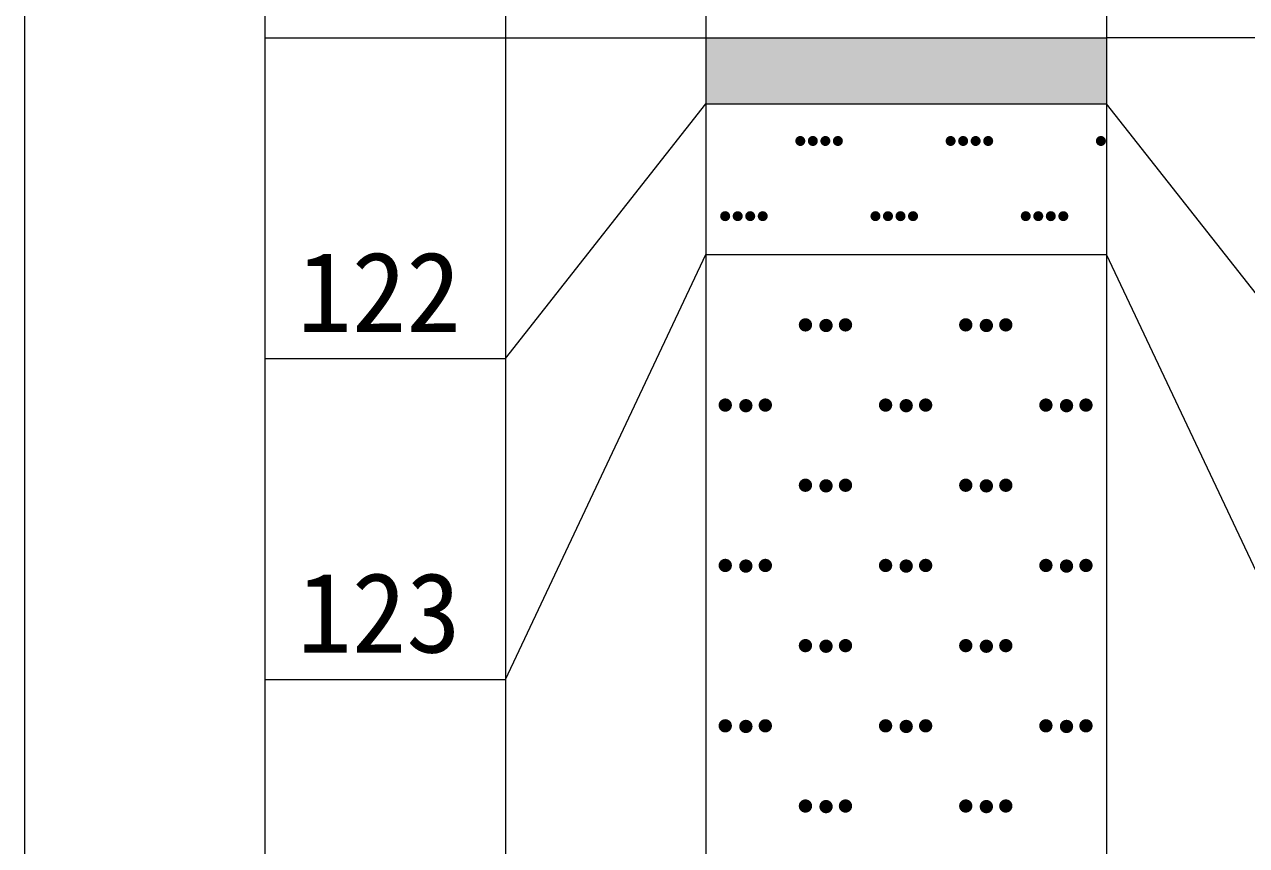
# Model space of a CAD drawing. Header units: inches. Extents: x -27 to 109, y -598 to 26.
# Drawn here: x 14.68 to 20.78, y -455.54 to -451.45 of the extents above; entities that cross this region are included whole.
import ezdxf

# ---------------------------------------------------------------- set-up
doc = ezdxf.new("R2010")
doc.units = ezdxf.units.IN
doc.header["$MEASUREMENT"] = 0
doc.layers.get('0').update_dxf_attribs({"lineweight": 0})
doc.styles.add('宋体', font='')
doc.styles.get('宋体').set_extended_font_data('宋体')

# ---------------------------------------------------------------- blocks, each defined once
blk = doc.blocks.new('lr_block_101')
at = {"true_color": 0x000000}
for points in [[(18.577417, -452.034875), (18.578292, -452.028375), (18.577417, -452.021875), (18.574917, -452.015875), (18.570917, -452.01075), (18.565792, -452.00675), (18.559792, -452.00425), (18.553292, -452.003375), (18.546792, -452.00425), (18.540792, -452.00675), (18.535667, -452.01075), (18.531667, -452.015875), (18.529167, -452.021875), (18.528292, -452.028375), (18.529167, -452.034875), (18.531667, -452.040875), (18.535667, -452.046), (18.540792, -452.05), (18.546792, -452.0525), (18.553292, -452.053375), (18.559792, -452.0525), (18.565792, -452.05), (18.570917, -452.046), (18.574917, -452.040875)], [(18.639917, -452.034875), (18.640792, -452.028375), (18.639917, -452.021875), (18.637417, -452.015875), (18.633417, -452.01075), (18.628292, -452.00675), (18.622292, -452.00425), (18.615792, -452.003375), (18.609292, -452.00425), (18.603292, -452.00675), (18.598167, -452.01075), (18.594167, -452.015875), (18.591667, -452.021875), (18.590792, -452.028375), (18.591667, -452.034875), (18.594167, -452.040875), (18.598167, -452.046), (18.603292, -452.05), (18.609292, -452.0525), (18.615792, -452.053375), (18.622292, -452.0525), (18.628292, -452.05), (18.633417, -452.046), (18.637417, -452.040875)], [(18.702417, -452.034875), (18.703292, -452.028375), (18.702417, -452.021875), (18.699917, -452.015875), (18.695917, -452.01075), (18.690792, -452.00675), (18.684792, -452.00425), (18.678292, -452.003375), (18.671792, -452.00425), (18.665792, -452.00675), (18.660667, -452.01075), (18.656667, -452.015875), (18.654167, -452.021875), (18.653292, -452.028375), (18.654167, -452.034875), (18.656667, -452.040875), (18.660667, -452.046), (18.665792, -452.05), (18.671792, -452.0525), (18.678292, -452.053375), (18.684792, -452.0525), (18.690792, -452.05), (18.695917, -452.046), (18.699917, -452.040875)], [(18.764917, -452.034875), (18.765792, -452.028375), (18.764917, -452.021875), (18.762417, -452.015875), (18.758417, -452.01075), (18.753292, -452.00675), (18.747292, -452.00425), (18.740792, -452.003375), (18.734292, -452.00425), (18.728292, -452.00675), (18.723167, -452.01075), (18.719167, -452.015875), (18.716667, -452.021875), (18.715792, -452.028375), (18.716667, -452.034875), (18.719167, -452.040875), (18.723167, -452.046), (18.728292, -452.05), (18.734292, -452.0525), (18.740792, -452.053375), (18.747292, -452.0525), (18.753292, -452.05), (18.758417, -452.046), (18.762417, -452.040875)], [(19.327417, -452.034875), (19.328292, -452.028375), (19.327417, -452.021875), (19.324917, -452.015875), (19.320917, -452.01075), (19.315792, -452.00675), (19.309792, -452.00425), (19.303292, -452.003375), (19.296792, -452.00425), (19.290792, -452.00675), (19.285667, -452.01075), (19.281667, -452.015875), (19.279167, -452.021875), (19.278292, -452.028375), (19.279167, -452.034875), (19.281667, -452.040875), (19.285667, -452.046), (19.290792, -452.05), (19.296792, -452.0525), (19.303292, -452.053375), (19.309792, -452.0525), (19.315792, -452.05), (19.320917, -452.046), (19.324917, -452.040875)], [(19.389917, -452.034875), (19.390792, -452.028375), (19.389917, -452.021875), (19.387417, -452.015875), (19.383417, -452.01075), (19.378292, -452.00675), (19.372292, -452.00425), (19.365792, -452.003375), (19.359292, -452.00425), (19.353292, -452.00675), (19.348167, -452.01075), (19.344167, -452.015875), (19.341667, -452.021875), (19.340792, -452.028375), (19.341667, -452.034875), (19.344167, -452.040875), (19.348167, -452.046), (19.353292, -452.05), (19.359292, -452.0525), (19.365792, -452.053375), (19.372292, -452.0525), (19.378292, -452.05), (19.383417, -452.046), (19.387417, -452.040875)], [(19.452417, -452.034875), (19.453292, -452.028375), (19.452417, -452.021875), (19.449917, -452.015875), (19.445917, -452.01075), (19.440792, -452.00675), (19.434792, -452.00425), (19.428292, -452.003375), (19.421792, -452.00425), (19.415792, -452.00675), (19.410667, -452.01075), (19.406667, -452.015875), (19.404167, -452.021875), (19.403292, -452.028375), (19.404167, -452.034875), (19.406667, -452.040875), (19.410667, -452.046), (19.415792, -452.05), (19.421792, -452.0525), (19.428292, -452.053375), (19.434792, -452.0525), (19.440792, -452.05), (19.445917, -452.046), (19.449917, -452.040875)], [(19.514917, -452.034875), (19.515792, -452.028375), (19.514917, -452.021875), (19.512417, -452.015875), (19.508417, -452.01075), (19.503292, -452.00675), (19.497292, -452.00425), (19.490792, -452.003375), (19.484292, -452.00425), (19.478292, -452.00675), (19.473167, -452.01075), (19.469167, -452.015875), (19.466667, -452.021875), (19.465792, -452.028375), (19.466667, -452.034875), (19.469167, -452.040875), (19.473167, -452.046), (19.478292, -452.05), (19.484292, -452.0525), (19.490792, -452.053375), (19.497292, -452.0525), (19.503292, -452.05), (19.508417, -452.046), (19.512417, -452.040875)], [(20.077417, -452.034875), (20.078292, -452.028375), (20.077417, -452.021875), (20.074917, -452.015875), (20.070917, -452.01075), (20.065792, -452.00675), (20.059792, -452.00425), (20.053292, -452.003375), (20.046792, -452.00425), (20.040792, -452.00675), (20.035667, -452.01075), (20.031667, -452.015875), (20.029167, -452.021875), (20.028292, -452.028375), (20.029167, -452.034875), (20.031667, -452.040875), (20.035667, -452.046), (20.040792, -452.05), (20.046792, -452.0525), (20.053292, -452.053375), (20.059792, -452.0525), (20.065792, -452.05), (20.070917, -452.046), (20.074917, -452.040875)], [(18.202417, -452.409875), (18.203292, -452.403375), (18.202417, -452.396875), (18.199917, -452.390875), (18.195917, -452.38575), (18.190792, -452.38175), (18.184792, -452.37925), (18.178292, -452.378375), (18.171792, -452.37925), (18.165792, -452.38175), (18.160667, -452.38575), (18.156667, -452.390875), (18.154167, -452.396875), (18.153292, -452.403375), (18.154167, -452.409875), (18.156667, -452.415875), (18.160667, -452.421), (18.165792, -452.425), (18.171792, -452.4275), (18.178292, -452.428375), (18.184792, -452.4275), (18.190792, -452.425), (18.195917, -452.421), (18.199917, -452.415875)], [(18.264917, -452.409875), (18.265792, -452.403375), (18.264917, -452.396875), (18.262417, -452.390875), (18.258417, -452.38575), (18.253292, -452.38175), (18.247292, -452.37925), (18.240792, -452.378375), (18.234292, -452.37925), (18.228292, -452.38175), (18.223167, -452.38575), (18.219167, -452.390875), (18.216667, -452.396875), (18.215792, -452.403375), (18.216667, -452.409875), (18.219167, -452.415875), (18.223167, -452.421), (18.228292, -452.425), (18.234292, -452.4275), (18.240792, -452.428375), (18.247292, -452.4275), (18.253292, -452.425), (18.258417, -452.421), (18.262417, -452.415875)], [(18.327417, -452.409875), (18.328292, -452.403375), (18.327417, -452.396875), (18.324917, -452.390875), (18.320917, -452.38575), (18.315792, -452.38175), (18.309792, -452.37925), (18.303292, -452.378375), (18.296792, -452.37925), (18.290792, -452.38175), (18.285667, -452.38575), (18.281667, -452.390875), (18.279167, -452.396875), (18.278292, -452.403375), (18.279167, -452.409875), (18.281667, -452.415875), (18.285667, -452.421), (18.290792, -452.425), (18.296792, -452.4275), (18.303292, -452.428375), (18.309792, -452.4275), (18.315792, -452.425), (18.320917, -452.421), (18.324917, -452.415875)], [(18.389917, -452.409875), (18.390792, -452.403375), (18.389917, -452.396875), (18.387417, -452.390875), (18.383417, -452.38575), (18.378292, -452.38175), (18.372292, -452.37925), (18.365792, -452.378375), (18.359292, -452.37925), (18.353292, -452.38175), (18.348167, -452.38575), (18.344167, -452.390875), (18.341667, -452.396875), (18.340792, -452.403375), (18.341667, -452.409875), (18.344167, -452.415875), (18.348167, -452.421), (18.353292, -452.425), (18.359292, -452.4275), (18.365792, -452.428375), (18.372292, -452.4275), (18.378292, -452.425), (18.383417, -452.421), (18.387417, -452.415875)], [(18.952417, -452.409875), (18.953292, -452.403375), (18.952417, -452.396875), (18.949917, -452.390875), (18.945917, -452.38575), (18.940792, -452.38175), (18.934792, -452.37925), (18.928292, -452.378375), (18.921792, -452.37925), (18.915792, -452.38175), (18.910667, -452.38575), (18.906667, -452.390875), (18.904167, -452.396875), (18.903292, -452.403375), (18.904167, -452.409875), (18.906667, -452.415875), (18.910667, -452.421), (18.915792, -452.425), (18.921792, -452.4275), (18.928292, -452.428375), (18.934792, -452.4275), (18.940792, -452.425), (18.945917, -452.421), (18.949917, -452.415875)], [(19.014917, -452.409875), (19.015792, -452.403375), (19.014917, -452.396875), (19.012417, -452.390875), (19.008417, -452.38575), (19.003292, -452.38175), (18.997292, -452.37925), (18.990792, -452.378375), (18.984292, -452.37925), (18.978292, -452.38175), (18.973167, -452.38575), (18.969167, -452.390875), (18.966667, -452.396875), (18.965792, -452.403375), (18.966667, -452.409875), (18.969167, -452.415875), (18.973167, -452.421), (18.978292, -452.425), (18.984292, -452.4275), (18.990792, -452.428375), (18.997292, -452.4275), (19.003292, -452.425), (19.008417, -452.421), (19.012417, -452.415875)], [(19.077417, -452.409875), (19.078292, -452.403375), (19.077417, -452.396875), (19.074917, -452.390875), (19.070917, -452.38575), (19.065792, -452.38175), (19.059792, -452.37925), (19.053292, -452.378375), (19.046792, -452.37925), (19.040792, -452.38175), (19.035667, -452.38575), (19.031667, -452.390875), (19.029167, -452.396875), (19.028292, -452.403375), (19.029167, -452.409875), (19.031667, -452.415875), (19.035667, -452.421), (19.040792, -452.425), (19.046792, -452.4275), (19.053292, -452.428375), (19.059792, -452.4275), (19.065792, -452.425), (19.070917, -452.421), (19.074917, -452.415875)], [(19.139917, -452.409875), (19.140792, -452.403375), (19.139917, -452.396875), (19.137417, -452.390875), (19.133417, -452.38575), (19.128292, -452.38175), (19.122292, -452.37925), (19.115792, -452.378375), (19.109292, -452.37925), (19.103292, -452.38175), (19.098167, -452.38575), (19.094167, -452.390875), (19.091667, -452.396875), (19.090792, -452.403375), (19.091667, -452.409875), (19.094167, -452.415875), (19.098167, -452.421), (19.103292, -452.425), (19.109292, -452.4275), (19.115792, -452.428375), (19.122292, -452.4275), (19.128292, -452.425), (19.133417, -452.421), (19.137417, -452.415875)], [(19.702417, -452.409875), (19.703292, -452.403375), (19.702417, -452.396875), (19.699917, -452.390875), (19.695917, -452.38575), (19.690792, -452.38175), (19.684792, -452.37925), (19.678292, -452.378375), (19.671792, -452.37925), (19.665792, -452.38175), (19.660667, -452.38575), (19.656667, -452.390875), (19.654167, -452.396875), (19.653292, -452.403375), (19.654167, -452.409875), (19.656667, -452.415875), (19.660667, -452.421), (19.665792, -452.425), (19.671792, -452.4275), (19.678292, -452.428375), (19.684792, -452.4275), (19.690792, -452.425), (19.695917, -452.421), (19.699917, -452.415875)], [(19.764917, -452.409875), (19.765792, -452.403375), (19.764917, -452.396875), (19.762417, -452.390875), (19.758417, -452.38575), (19.753292, -452.38175), (19.747292, -452.37925), (19.740792, -452.378375), (19.734292, -452.37925), (19.728292, -452.38175), (19.723167, -452.38575), (19.719167, -452.390875), (19.716667, -452.396875), (19.715792, -452.403375), (19.716667, -452.409875), (19.719167, -452.415875), (19.723167, -452.421), (19.728292, -452.425), (19.734292, -452.4275), (19.740792, -452.428375), (19.747292, -452.4275), (19.753292, -452.425), (19.758417, -452.421), (19.762417, -452.415875)], [(19.827417, -452.409875), (19.828292, -452.403375), (19.827417, -452.396875), (19.824917, -452.390875), (19.820917, -452.38575), (19.815792, -452.38175), (19.809792, -452.37925), (19.803292, -452.378375), (19.796792, -452.37925), (19.790792, -452.38175), (19.785667, -452.38575), (19.781667, -452.390875), (19.779167, -452.396875), (19.778292, -452.403375), (19.779167, -452.409875), (19.781667, -452.415875), (19.785667, -452.421), (19.790792, -452.425), (19.796792, -452.4275), (19.803292, -452.428375), (19.809792, -452.4275), (19.815792, -452.425), (19.820917, -452.421), (19.824917, -452.415875)], [(19.889917, -452.409875), (19.890792, -452.403375), (19.889917, -452.396875), (19.887417, -452.390875), (19.883417, -452.38575), (19.878292, -452.38175), (19.872292, -452.37925), (19.865792, -452.378375), (19.859292, -452.37925), (19.853292, -452.38175), (19.848167, -452.38575), (19.844167, -452.390875), (19.841667, -452.396875), (19.840792, -452.403375), (19.841667, -452.409875), (19.844167, -452.415875), (19.848167, -452.421), (19.853292, -452.425), (19.859292, -452.4275), (19.865792, -452.428375), (19.872292, -452.4275), (19.878292, -452.425), (19.883417, -452.421), (19.887417, -452.415875)]]:
    blk.add_hatch(color=18, dxfattribs=at).paths.add_polyline_path(points, flags=17)
blk = doc.blocks.new('lr_block_102')
at = {"true_color": 0x000000}
for points in [[(18.611, -452.9543), (18.6122, -452.9457), (18.611, -452.937), (18.6078, -452.929), (18.6025, -452.9221), (18.5955, -452.9167), (18.5875, -452.9135), (18.5789, -452.9124), (18.5702, -452.9135), (18.5622, -452.9167), (18.5553, -452.9221), (18.5499, -452.929), (18.5467, -452.937), (18.5455, -452.9457), (18.5467, -452.9543), (18.5499, -452.9624), (18.5553, -452.9693), (18.5622, -452.9746), (18.5702, -452.9778), (18.5789, -452.979), (18.5875, -452.9778), (18.5955, -452.9746), (18.6025, -452.9693), (18.6078, -452.9624)], [(18.7138, -452.9574), (18.715, -452.9488), (18.7138, -452.9401), (18.7106, -452.9321), (18.7053, -452.9251), (18.6983, -452.9198), (18.6903, -452.9166), (18.6817, -452.9154), (18.673, -452.9166), (18.665, -452.9198), (18.6581, -452.9251), (18.6527, -452.9321), (18.6495, -452.9401), (18.6483, -452.9488), (18.6495, -452.9574), (18.6527, -452.9654), (18.6581, -452.9724), (18.665, -452.9777), (18.673, -452.9809), (18.6817, -452.9821), (18.6903, -452.9809), (18.6983, -452.9777), (18.7053, -452.9724), (18.7106, -452.9654)], [(18.8109, -452.9543), (18.8121, -452.9457), (18.8109, -452.937), (18.8077, -452.929), (18.8023, -452.9221), (18.7954, -452.9167), (18.7874, -452.9135), (18.7787, -452.9124), (18.7701, -452.9135), (18.7621, -452.9167), (18.7551, -452.9221), (18.7498, -452.929), (18.7466, -452.937), (18.7454, -452.9457), (18.7466, -452.9543), (18.7498, -452.9624), (18.7551, -452.9693), (18.7621, -452.9746), (18.7701, -452.9778), (18.7787, -452.979), (18.7874, -452.9778), (18.7954, -452.9746), (18.8023, -452.9693), (18.8077, -452.9624)], [(19.411, -452.9543), (19.4122, -452.9457), (19.411, -452.937), (19.4078, -452.929), (19.4025, -452.9221), (19.3955, -452.9167), (19.3875, -452.9135), (19.3789, -452.9124), (19.3702, -452.9135), (19.3622, -452.9167), (19.3553, -452.9221), (19.3499, -452.929), (19.3467, -452.937), (19.3455, -452.9457), (19.3467, -452.9543), (19.3499, -452.9624), (19.3553, -452.9693), (19.3622, -452.9746), (19.3702, -452.9778), (19.3789, -452.979), (19.3875, -452.9778), (19.3955, -452.9746), (19.4025, -452.9693), (19.4078, -452.9624)], [(19.5138, -452.9574), (19.515, -452.9488), (19.5138, -452.9401), (19.5106, -452.9321), (19.5053, -452.9251), (19.4983, -452.9198), (19.4903, -452.9166), (19.4817, -452.9154), (19.473, -452.9166), (19.465, -452.9198), (19.4581, -452.9251), (19.4527, -452.9321), (19.4495, -452.9401), (19.4483, -452.9488), (19.4495, -452.9574), (19.4527, -452.9654), (19.4581, -452.9724), (19.465, -452.9777), (19.473, -452.9809), (19.4817, -452.9821), (19.4903, -452.9809), (19.4983, -452.9777), (19.5053, -452.9724), (19.5106, -452.9654)], [(19.6109, -452.9543), (19.6121, -452.9457), (19.6109, -452.937), (19.6077, -452.929), (19.6023, -452.9221), (19.5954, -452.9167), (19.5874, -452.9135), (19.5787, -452.9124), (19.5701, -452.9135), (19.5621, -452.9167), (19.5551, -452.9221), (19.5498, -452.929), (19.5466, -452.937), (19.5454, -452.9457), (19.5466, -452.9543), (19.5498, -452.9624), (19.5551, -452.9693), (19.5621, -452.9746), (19.5701, -452.9778), (19.5787, -452.979), (19.5874, -452.9778), (19.5954, -452.9746), (19.6023, -452.9693), (19.6077, -452.9624)], [(18.211, -453.3544), (18.2122, -453.3457), (18.211, -453.337), (18.2078, -453.329), (18.2025, -453.3221), (18.1955, -453.3168), (18.1875, -453.3136), (18.1789, -453.3123), (18.1702, -453.3136), (18.1622, -453.3168), (18.1553, -453.3221), (18.1499, -453.329), (18.1467, -453.337), (18.1455, -453.3457), (18.1467, -453.3544), (18.1499, -453.3623), (18.1553, -453.3693), (18.1622, -453.3746), (18.1702, -453.3778), (18.1789, -453.379), (18.1875, -453.3778), (18.1955, -453.3746), (18.2025, -453.3693), (18.2078, -453.3623)], [(18.3138, -453.3574), (18.315, -453.3487), (18.3138, -453.3401), (18.3106, -453.3321), (18.3053, -453.3252), (18.2983, -453.3198), (18.2903, -453.3166), (18.2817, -453.3154), (18.273, -453.3166), (18.265, -453.3198), (18.2581, -453.3252), (18.2527, -453.3321), (18.2495, -453.3401), (18.2483, -453.3487), (18.2495, -453.3574), (18.2527, -453.3654), (18.2581, -453.3723), (18.265, -453.3777), (18.273, -453.3809), (18.2817, -453.3821), (18.2903, -453.3809), (18.2983, -453.3777), (18.3053, -453.3723), (18.3106, -453.3654)], [(18.4109, -453.3544), (18.4121, -453.3457), (18.4109, -453.337), (18.4077, -453.329), (18.4023, -453.3221), (18.3954, -453.3168), (18.3874, -453.3136), (18.3787, -453.3123), (18.3701, -453.3136), (18.3621, -453.3168), (18.3551, -453.3221), (18.3498, -453.329), (18.3466, -453.337), (18.3454, -453.3457), (18.3466, -453.3544), (18.3498, -453.3623), (18.3551, -453.3693), (18.3621, -453.3746), (18.3701, -453.3778), (18.3787, -453.379), (18.3874, -453.3778), (18.3954, -453.3746), (18.4023, -453.3693), (18.4077, -453.3623)], [(19.011, -453.3544), (19.0122, -453.3457), (19.011, -453.337), (19.0078, -453.329), (19.0025, -453.3221), (18.9955, -453.3168), (18.9875, -453.3136), (18.9789, -453.3123), (18.9702, -453.3136), (18.9622, -453.3168), (18.9553, -453.3221), (18.9499, -453.329), (18.9467, -453.337), (18.9455, -453.3457), (18.9467, -453.3544), (18.9499, -453.3623), (18.9553, -453.3693), (18.9622, -453.3746), (18.9702, -453.3778), (18.9789, -453.379), (18.9875, -453.3778), (18.9955, -453.3746), (19.0025, -453.3693), (19.0078, -453.3623)], [(19.1138, -453.3574), (19.115, -453.3487), (19.1138, -453.3401), (19.1106, -453.3321), (19.1053, -453.3252), (19.0983, -453.3198), (19.0903, -453.3166), (19.0817, -453.3154), (19.073, -453.3166), (19.065, -453.3198), (19.0581, -453.3252), (19.0527, -453.3321), (19.0495, -453.3401), (19.0483, -453.3487), (19.0495, -453.3574), (19.0527, -453.3654), (19.0581, -453.3723), (19.065, -453.3777), (19.073, -453.3809), (19.0817, -453.3821), (19.0903, -453.3809), (19.0983, -453.3777), (19.1053, -453.3723), (19.1106, -453.3654)], [(19.2109, -453.3544), (19.2121, -453.3457), (19.2109, -453.337), (19.2077, -453.329), (19.2023, -453.3221), (19.1954, -453.3168), (19.1874, -453.3136), (19.1787, -453.3123), (19.1701, -453.3136), (19.1621, -453.3168), (19.1551, -453.3221), (19.1498, -453.329), (19.1466, -453.337), (19.1454, -453.3457), (19.1466, -453.3544), (19.1498, -453.3623), (19.1551, -453.3693), (19.1621, -453.3746), (19.1701, -453.3778), (19.1787, -453.379), (19.1874, -453.3778), (19.1954, -453.3746), (19.2023, -453.3693), (19.2077, -453.3623)], [(19.811, -453.3544), (19.8122, -453.3457), (19.811, -453.337), (19.8078, -453.329), (19.8025, -453.3221), (19.7955, -453.3168), (19.7875, -453.3136), (19.7789, -453.3123), (19.7702, -453.3136), (19.7622, -453.3168), (19.7553, -453.3221), (19.7499, -453.329), (19.7467, -453.337), (19.7455, -453.3457), (19.7467, -453.3544), (19.7499, -453.3623), (19.7553, -453.3693), (19.7622, -453.3746), (19.7702, -453.3778), (19.7789, -453.379), (19.7875, -453.3778), (19.7955, -453.3746), (19.8025, -453.3693), (19.8078, -453.3623)], [(19.9138, -453.3574), (19.915, -453.3487), (19.9138, -453.3401), (19.9106, -453.3321), (19.9053, -453.3252), (19.8983, -453.3198), (19.8903, -453.3166), (19.8817, -453.3154), (19.873, -453.3166), (19.865, -453.3198), (19.8581, -453.3252), (19.8527, -453.3321), (19.8495, -453.3401), (19.8483, -453.3487), (19.8495, -453.3574), (19.8527, -453.3654), (19.8581, -453.3723), (19.865, -453.3777), (19.873, -453.3809), (19.8817, -453.3821), (19.8903, -453.3809), (19.8983, -453.3777), (19.9053, -453.3723), (19.9106, -453.3654)], [(20.0109, -453.3544), (20.0121, -453.3457), (20.0109, -453.337), (20.0077, -453.329), (20.0023, -453.3221), (19.9954, -453.3168), (19.9874, -453.3136), (19.9787, -453.3123), (19.9701, -453.3136), (19.9621, -453.3168), (19.9551, -453.3221), (19.9498, -453.329), (19.9466, -453.337), (19.9454, -453.3457), (19.9466, -453.3544), (19.9498, -453.3623), (19.9551, -453.3693), (19.9621, -453.3746), (19.9701, -453.3778), (19.9787, -453.379), (19.9874, -453.3778), (19.9954, -453.3746), (20.0023, -453.3693), (20.0077, -453.3623)], [(18.611, -453.7543), (18.6122, -453.7457), (18.611, -453.737), (18.6078, -453.729), (18.6025, -453.7221), (18.5955, -453.7167), (18.5875, -453.7135), (18.5789, -453.7124), (18.5702, -453.7135), (18.5622, -453.7167), (18.5553, -453.7221), (18.5499, -453.729), (18.5467, -453.737), (18.5455, -453.7457), (18.5467, -453.7543), (18.5499, -453.7624), (18.5553, -453.7693), (18.5622, -453.7746), (18.5702, -453.7778), (18.5789, -453.779), (18.5875, -453.7778), (18.5955, -453.7746), (18.6025, -453.7693), (18.6078, -453.7624)], [(18.7138, -453.7574), (18.715, -453.7487), (18.7138, -453.7401), (18.7106, -453.7321), (18.7053, -453.7251), (18.6983, -453.7198), (18.6903, -453.7166), (18.6817, -453.7154), (18.673, -453.7166), (18.665, -453.7198), (18.6581, -453.7251), (18.6527, -453.7321), (18.6495, -453.7401), (18.6483, -453.7487), (18.6495, -453.7574), (18.6527, -453.7654), (18.6581, -453.7724), (18.665, -453.7777), (18.673, -453.7809), (18.6817, -453.7821), (18.6903, -453.7809), (18.6983, -453.7777), (18.7053, -453.7724), (18.7106, -453.7654)], [(18.8109, -453.7543), (18.8121, -453.7457), (18.8109, -453.737), (18.8077, -453.729), (18.8023, -453.7221), (18.7954, -453.7167), (18.7874, -453.7135), (18.7787, -453.7124), (18.7701, -453.7135), (18.7621, -453.7167), (18.7551, -453.7221), (18.7498, -453.729), (18.7466, -453.737), (18.7454, -453.7457), (18.7466, -453.7543), (18.7498, -453.7624), (18.7551, -453.7693), (18.7621, -453.7746), (18.7701, -453.7778), (18.7787, -453.779), (18.7874, -453.7778), (18.7954, -453.7746), (18.8023, -453.7693), (18.8077, -453.7624)], [(19.411, -453.7543), (19.4122, -453.7457), (19.411, -453.737), (19.4078, -453.729), (19.4025, -453.7221), (19.3955, -453.7167), (19.3875, -453.7135), (19.3789, -453.7124), (19.3702, -453.7135), (19.3622, -453.7167), (19.3553, -453.7221), (19.3499, -453.729), (19.3467, -453.737), (19.3455, -453.7457), (19.3467, -453.7543), (19.3499, -453.7624), (19.3553, -453.7693), (19.3622, -453.7746), (19.3702, -453.7778), (19.3789, -453.779), (19.3875, -453.7778), (19.3955, -453.7746), (19.4025, -453.7693), (19.4078, -453.7624)], [(19.5138, -453.7574), (19.515, -453.7487), (19.5138, -453.7401), (19.5106, -453.7321), (19.5053, -453.7251), (19.4983, -453.7198), (19.4903, -453.7166), (19.4817, -453.7154), (19.473, -453.7166), (19.465, -453.7198), (19.4581, -453.7251), (19.4527, -453.7321), (19.4495, -453.7401), (19.4483, -453.7487), (19.4495, -453.7574), (19.4527, -453.7654), (19.4581, -453.7724), (19.465, -453.7777), (19.473, -453.7809), (19.4817, -453.7821), (19.4903, -453.7809), (19.4983, -453.7777), (19.5053, -453.7724), (19.5106, -453.7654)], [(19.6109, -453.7543), (19.6121, -453.7457), (19.6109, -453.737), (19.6077, -453.729), (19.6023, -453.7221), (19.5954, -453.7167), (19.5874, -453.7135), (19.5787, -453.7124), (19.5701, -453.7135), (19.5621, -453.7167), (19.5551, -453.7221), (19.5498, -453.729), (19.5466, -453.737), (19.5454, -453.7457), (19.5466, -453.7543), (19.5498, -453.7624), (19.5551, -453.7693), (19.5621, -453.7746), (19.5701, -453.7778), (19.5787, -453.779), (19.5874, -453.7778), (19.5954, -453.7746), (19.6023, -453.7693), (19.6077, -453.7624)], [(18.211, -454.1544), (18.2122, -454.1457), (18.211, -454.137), (18.2078, -454.129), (18.2025, -454.1221), (18.1955, -454.1168), (18.1875, -454.1135), (18.1789, -454.1123), (18.1702, -454.1135), (18.1622, -454.1168), (18.1553, -454.1221), (18.1499, -454.129), (18.1467, -454.137), (18.1455, -454.1457), (18.1467, -454.1544), (18.1499, -454.1624), (18.1553, -454.1693), (18.1622, -454.1746), (18.1702, -454.1778), (18.1789, -454.179), (18.1875, -454.1778), (18.1955, -454.1746), (18.2025, -454.1693), (18.2078, -454.1624)], [(18.3138, -454.1574), (18.315, -454.1488), (18.3138, -454.1401), (18.3106, -454.1321), (18.3053, -454.1252), (18.2983, -454.1198), (18.2903, -454.1166), (18.2817, -454.1154), (18.273, -454.1166), (18.265, -454.1198), (18.2581, -454.1252), (18.2527, -454.1321), (18.2495, -454.1401), (18.2483, -454.1488), (18.2495, -454.1574), (18.2527, -454.1654), (18.2581, -454.1723), (18.265, -454.1777), (18.273, -454.1809), (18.2817, -454.1821), (18.2903, -454.1809), (18.2983, -454.1777), (18.3053, -454.1723), (18.3106, -454.1654)], [(18.4109, -454.1544), (18.4121, -454.1457), (18.4109, -454.137), (18.4077, -454.129), (18.4023, -454.1221), (18.3954, -454.1168), (18.3874, -454.1135), (18.3787, -454.1123), (18.3701, -454.1135), (18.3621, -454.1168), (18.3551, -454.1221), (18.3498, -454.129), (18.3466, -454.137), (18.3454, -454.1457), (18.3466, -454.1544), (18.3498, -454.1624), (18.3551, -454.1693), (18.3621, -454.1746), (18.3701, -454.1778), (18.3787, -454.179), (18.3874, -454.1778), (18.3954, -454.1746), (18.4023, -454.1693), (18.4077, -454.1624)], [(19.011, -454.1544), (19.0122, -454.1457), (19.011, -454.137), (19.0078, -454.129), (19.0025, -454.1221), (18.9955, -454.1168), (18.9875, -454.1135), (18.9789, -454.1123), (18.9702, -454.1135), (18.9622, -454.1168), (18.9553, -454.1221), (18.9499, -454.129), (18.9467, -454.137), (18.9455, -454.1457), (18.9467, -454.1544), (18.9499, -454.1624), (18.9553, -454.1693), (18.9622, -454.1746), (18.9702, -454.1778), (18.9789, -454.179), (18.9875, -454.1778), (18.9955, -454.1746), (19.0025, -454.1693), (19.0078, -454.1624)], [(19.1138, -454.1574), (19.115, -454.1488), (19.1138, -454.1401), (19.1106, -454.1321), (19.1053, -454.1252), (19.0983, -454.1198), (19.0903, -454.1166), (19.0817, -454.1154), (19.073, -454.1166), (19.065, -454.1198), (19.0581, -454.1252), (19.0527, -454.1321), (19.0495, -454.1401), (19.0483, -454.1488), (19.0495, -454.1574), (19.0527, -454.1654), (19.0581, -454.1723), (19.065, -454.1777), (19.073, -454.1809), (19.0817, -454.1821), (19.0903, -454.1809), (19.0983, -454.1777), (19.1053, -454.1723), (19.1106, -454.1654)], [(19.2109, -454.1544), (19.2121, -454.1457), (19.2109, -454.137), (19.2077, -454.129), (19.2023, -454.1221), (19.1954, -454.1168), (19.1874, -454.1135), (19.1787, -454.1123), (19.1701, -454.1135), (19.1621, -454.1168), (19.1551, -454.1221), (19.1498, -454.129), (19.1466, -454.137), (19.1454, -454.1457), (19.1466, -454.1544), (19.1498, -454.1624), (19.1551, -454.1693), (19.1621, -454.1746), (19.1701, -454.1778), (19.1787, -454.179), (19.1874, -454.1778), (19.1954, -454.1746), (19.2023, -454.1693), (19.2077, -454.1624)], [(19.811, -454.1544), (19.8122, -454.1457), (19.811, -454.137), (19.8078, -454.129), (19.8025, -454.1221), (19.7955, -454.1168), (19.7875, -454.1135), (19.7789, -454.1123), (19.7702, -454.1135), (19.7622, -454.1168), (19.7553, -454.1221), (19.7499, -454.129), (19.7467, -454.137), (19.7455, -454.1457), (19.7467, -454.1544), (19.7499, -454.1624), (19.7553, -454.1693), (19.7622, -454.1746), (19.7702, -454.1778), (19.7789, -454.179), (19.7875, -454.1778), (19.7955, -454.1746), (19.8025, -454.1693), (19.8078, -454.1624)], [(19.9138, -454.1574), (19.915, -454.1488), (19.9138, -454.1401), (19.9106, -454.1321), (19.9053, -454.1252), (19.8983, -454.1198), (19.8903, -454.1166), (19.8817, -454.1154), (19.873, -454.1166), (19.865, -454.1198), (19.8581, -454.1252), (19.8527, -454.1321), (19.8495, -454.1401), (19.8483, -454.1488), (19.8495, -454.1574), (19.8527, -454.1654), (19.8581, -454.1723), (19.865, -454.1777), (19.873, -454.1809), (19.8817, -454.1821), (19.8903, -454.1809), (19.8983, -454.1777), (19.9053, -454.1723), (19.9106, -454.1654)], [(20.0109, -454.1544), (20.0121, -454.1457), (20.0109, -454.137), (20.0077, -454.129), (20.0023, -454.1221), (19.9954, -454.1168), (19.9874, -454.1135), (19.9787, -454.1123), (19.9701, -454.1135), (19.9621, -454.1168), (19.9551, -454.1221), (19.9498, -454.129), (19.9466, -454.137), (19.9454, -454.1457), (19.9466, -454.1544), (19.9498, -454.1624), (19.9551, -454.1693), (19.9621, -454.1746), (19.9701, -454.1778), (19.9787, -454.179), (19.9874, -454.1778), (19.9954, -454.1746), (20.0023, -454.1693), (20.0077, -454.1624)], [(18.611, -454.5544), (18.6122, -454.5457), (18.611, -454.537), (18.6078, -454.529), (18.6025, -454.5221), (18.5955, -454.5168), (18.5875, -454.5136), (18.5789, -454.5124), (18.5702, -454.5136), (18.5622, -454.5168), (18.5553, -454.5221), (18.5499, -454.529), (18.5467, -454.537), (18.5455, -454.5457), (18.5467, -454.5544), (18.5499, -454.5623), (18.5553, -454.5693), (18.5622, -454.5746), (18.5702, -454.5778), (18.5789, -454.579), (18.5875, -454.5778), (18.5955, -454.5746), (18.6025, -454.5693), (18.6078, -454.5623)], [(18.7138, -454.5574), (18.715, -454.5487), (18.7138, -454.5401), (18.7106, -454.5321), (18.7053, -454.5252), (18.6983, -454.5198), (18.6903, -454.5166), (18.6817, -454.5154), (18.673, -454.5166), (18.665, -454.5198), (18.6581, -454.5252), (18.6527, -454.5321), (18.6495, -454.5401), (18.6483, -454.5487), (18.6495, -454.5574), (18.6527, -454.5654), (18.6581, -454.5723), (18.665, -454.5777), (18.673, -454.5809), (18.6817, -454.5821), (18.6903, -454.5809), (18.6983, -454.5777), (18.7053, -454.5723), (18.7106, -454.5654)], [(18.8109, -454.5544), (18.8121, -454.5457), (18.8109, -454.537), (18.8077, -454.529), (18.8023, -454.5221), (18.7954, -454.5168), (18.7874, -454.5136), (18.7787, -454.5124), (18.7701, -454.5136), (18.7621, -454.5168), (18.7551, -454.5221), (18.7498, -454.529), (18.7466, -454.537), (18.7454, -454.5457), (18.7466, -454.5544), (18.7498, -454.5623), (18.7551, -454.5693), (18.7621, -454.5746), (18.7701, -454.5778), (18.7787, -454.579), (18.7874, -454.5778), (18.7954, -454.5746), (18.8023, -454.5693), (18.8077, -454.5623)], [(19.411, -454.5544), (19.4122, -454.5457), (19.411, -454.537), (19.4078, -454.529), (19.4025, -454.5221), (19.3955, -454.5168), (19.3875, -454.5136), (19.3789, -454.5124), (19.3702, -454.5136), (19.3622, -454.5168), (19.3553, -454.5221), (19.3499, -454.529), (19.3467, -454.537), (19.3455, -454.5457), (19.3467, -454.5544), (19.3499, -454.5623), (19.3553, -454.5693), (19.3622, -454.5746), (19.3702, -454.5778), (19.3789, -454.579), (19.3875, -454.5778), (19.3955, -454.5746), (19.4025, -454.5693), (19.4078, -454.5623)], [(19.5138, -454.5574), (19.515, -454.5487), (19.5138, -454.5401), (19.5106, -454.5321), (19.5053, -454.5252), (19.4983, -454.5198), (19.4903, -454.5166), (19.4817, -454.5154), (19.473, -454.5166), (19.465, -454.5198), (19.4581, -454.5252), (19.4527, -454.5321), (19.4495, -454.5401), (19.4483, -454.5487), (19.4495, -454.5574), (19.4527, -454.5654), (19.4581, -454.5723), (19.465, -454.5777), (19.473, -454.5809), (19.4817, -454.5821), (19.4903, -454.5809), (19.4983, -454.5777), (19.5053, -454.5723), (19.5106, -454.5654)], [(19.6109, -454.5544), (19.6121, -454.5457), (19.6109, -454.537), (19.6077, -454.529), (19.6023, -454.5221), (19.5954, -454.5168), (19.5874, -454.5136), (19.5787, -454.5124), (19.5701, -454.5136), (19.5621, -454.5168), (19.5551, -454.5221), (19.5498, -454.529), (19.5466, -454.537), (19.5454, -454.5457), (19.5466, -454.5544), (19.5498, -454.5623), (19.5551, -454.5693), (19.5621, -454.5746), (19.5701, -454.5778), (19.5787, -454.579), (19.5874, -454.5778), (19.5954, -454.5746), (19.6023, -454.5693), (19.6077, -454.5623)], [(18.211, -454.9543), (18.2122, -454.9457), (18.211, -454.937), (18.2078, -454.929), (18.2025, -454.9221), (18.1955, -454.9167), (18.1875, -454.9135), (18.1789, -454.9124), (18.1702, -454.9135), (18.1622, -454.9167), (18.1553, -454.9221), (18.1499, -454.929), (18.1467, -454.937), (18.1455, -454.9457), (18.1467, -454.9543), (18.1499, -454.9624), (18.1553, -454.9693), (18.1622, -454.9746), (18.1702, -454.9778), (18.1789, -454.979), (18.1875, -454.9778), (18.1955, -454.9746), (18.2025, -454.9693), (18.2078, -454.9624)], [(18.3138, -454.9574), (18.315, -454.9488), (18.3138, -454.9401), (18.3106, -454.9321), (18.3053, -454.9251), (18.2983, -454.9198), (18.2903, -454.9166), (18.2817, -454.9154), (18.273, -454.9166), (18.265, -454.9198), (18.2581, -454.9251), (18.2527, -454.9321), (18.2495, -454.9401), (18.2483, -454.9488), (18.2495, -454.9574), (18.2527, -454.9654), (18.2581, -454.9724), (18.265, -454.9777), (18.273, -454.9809), (18.2817, -454.9821), (18.2903, -454.9809), (18.2983, -454.9777), (18.3053, -454.9724), (18.3106, -454.9654)], [(18.4109, -454.9543), (18.4121, -454.9457), (18.4109, -454.937), (18.4077, -454.929), (18.4023, -454.9221), (18.3954, -454.9167), (18.3874, -454.9135), (18.3787, -454.9124), (18.3701, -454.9135), (18.3621, -454.9167), (18.3551, -454.9221), (18.3498, -454.929), (18.3466, -454.937), (18.3454, -454.9457), (18.3466, -454.9543), (18.3498, -454.9624), (18.3551, -454.9693), (18.3621, -454.9746), (18.3701, -454.9778), (18.3787, -454.979), (18.3874, -454.9778), (18.3954, -454.9746), (18.4023, -454.9693), (18.4077, -454.9624)], [(19.011, -454.9543), (19.0122, -454.9457), (19.011, -454.937), (19.0078, -454.929), (19.0025, -454.9221), (18.9955, -454.9167), (18.9875, -454.9135), (18.9789, -454.9124), (18.9702, -454.9135), (18.9622, -454.9167), (18.9553, -454.9221), (18.9499, -454.929), (18.9467, -454.937), (18.9455, -454.9457), (18.9467, -454.9543), (18.9499, -454.9624), (18.9553, -454.9693), (18.9622, -454.9746), (18.9702, -454.9778), (18.9789, -454.979), (18.9875, -454.9778), (18.9955, -454.9746), (19.0025, -454.9693), (19.0078, -454.9624)], [(19.1138, -454.9574), (19.115, -454.9488), (19.1138, -454.9401), (19.1106, -454.9321), (19.1053, -454.9251), (19.0983, -454.9198), (19.0903, -454.9166), (19.0817, -454.9154), (19.073, -454.9166), (19.065, -454.9198), (19.0581, -454.9251), (19.0527, -454.9321), (19.0495, -454.9401), (19.0483, -454.9488), (19.0495, -454.9574), (19.0527, -454.9654), (19.0581, -454.9724), (19.065, -454.9777), (19.073, -454.9809), (19.0817, -454.9821), (19.0903, -454.9809), (19.0983, -454.9777), (19.1053, -454.9724), (19.1106, -454.9654)], [(19.2109, -454.9543), (19.2121, -454.9457), (19.2109, -454.937), (19.2077, -454.929), (19.2023, -454.9221), (19.1954, -454.9167), (19.1874, -454.9135), (19.1787, -454.9124), (19.1701, -454.9135), (19.1621, -454.9167), (19.1551, -454.9221), (19.1498, -454.929), (19.1466, -454.937), (19.1454, -454.9457), (19.1466, -454.9543), (19.1498, -454.9624), (19.1551, -454.9693), (19.1621, -454.9746), (19.1701, -454.9778), (19.1787, -454.979), (19.1874, -454.9778), (19.1954, -454.9746), (19.2023, -454.9693), (19.2077, -454.9624)], [(19.811, -454.9543), (19.8122, -454.9457), (19.811, -454.937), (19.8078, -454.929), (19.8025, -454.9221), (19.7955, -454.9167), (19.7875, -454.9135), (19.7789, -454.9124), (19.7702, -454.9135), (19.7622, -454.9167), (19.7553, -454.9221), (19.7499, -454.929), (19.7467, -454.937), (19.7455, -454.9457), (19.7467, -454.9543), (19.7499, -454.9624), (19.7553, -454.9693), (19.7622, -454.9746), (19.7702, -454.9778), (19.7789, -454.979), (19.7875, -454.9778), (19.7955, -454.9746), (19.8025, -454.9693), (19.8078, -454.9624)], [(19.9138, -454.9574), (19.915, -454.9488), (19.9138, -454.9401), (19.9106, -454.9321), (19.9053, -454.9251), (19.8983, -454.9198), (19.8903, -454.9166), (19.8817, -454.9154), (19.873, -454.9166), (19.865, -454.9198), (19.8581, -454.9251), (19.8527, -454.9321), (19.8495, -454.9401), (19.8483, -454.9488), (19.8495, -454.9574), (19.8527, -454.9654), (19.8581, -454.9724), (19.865, -454.9777), (19.873, -454.9809), (19.8817, -454.9821), (19.8903, -454.9809), (19.8983, -454.9777), (19.9053, -454.9724), (19.9106, -454.9654)], [(20.0109, -454.9543), (20.0121, -454.9457), (20.0109, -454.937), (20.0077, -454.929), (20.0023, -454.9221), (19.9954, -454.9167), (19.9874, -454.9135), (19.9787, -454.9124), (19.9701, -454.9135), (19.9621, -454.9167), (19.9551, -454.9221), (19.9498, -454.929), (19.9466, -454.937), (19.9454, -454.9457), (19.9466, -454.9543), (19.9498, -454.9624), (19.9551, -454.9693), (19.9621, -454.9746), (19.9701, -454.9778), (19.9787, -454.979), (19.9874, -454.9778), (19.9954, -454.9746), (20.0023, -454.9693), (20.0077, -454.9624)], [(18.611, -455.3544), (18.6122, -455.3457), (18.611, -455.337), (18.6078, -455.329), (18.6025, -455.3221), (18.5955, -455.3168), (18.5875, -455.3136), (18.5789, -455.3123), (18.5702, -455.3136), (18.5622, -455.3168), (18.5553, -455.3221), (18.5499, -455.329), (18.5467, -455.337), (18.5455, -455.3457), (18.5467, -455.3544), (18.5499, -455.3623), (18.5553, -455.3693), (18.5622, -455.3746), (18.5702, -455.3778), (18.5789, -455.379), (18.5875, -455.3778), (18.5955, -455.3746), (18.6025, -455.3693), (18.6078, -455.3623)], [(18.7138, -455.3574), (18.715, -455.3488), (18.7138, -455.3401), (18.7106, -455.3321), (18.7053, -455.3252), (18.6983, -455.3198), (18.6903, -455.3166), (18.6817, -455.3154), (18.673, -455.3166), (18.665, -455.3198), (18.6581, -455.3252), (18.6527, -455.3321), (18.6495, -455.3401), (18.6483, -455.3488), (18.6495, -455.3574), (18.6527, -455.3654), (18.6581, -455.3723), (18.665, -455.3777), (18.673, -455.3809), (18.6817, -455.3821), (18.6903, -455.3809), (18.6983, -455.3777), (18.7053, -455.3723), (18.7106, -455.3654)], [(18.8109, -455.3544), (18.8121, -455.3457), (18.8109, -455.337), (18.8077, -455.329), (18.8023, -455.3221), (18.7954, -455.3168), (18.7874, -455.3136), (18.7787, -455.3123), (18.7701, -455.3136), (18.7621, -455.3168), (18.7551, -455.3221), (18.7498, -455.329), (18.7466, -455.337), (18.7454, -455.3457), (18.7466, -455.3544), (18.7498, -455.3623), (18.7551, -455.3693), (18.7621, -455.3746), (18.7701, -455.3778), (18.7787, -455.379), (18.7874, -455.3778), (18.7954, -455.3746), (18.8023, -455.3693), (18.8077, -455.3623)], [(19.411, -455.3544), (19.4122, -455.3457), (19.411, -455.337), (19.4078, -455.329), (19.4025, -455.3221), (19.3955, -455.3168), (19.3875, -455.3136), (19.3789, -455.3123), (19.3702, -455.3136), (19.3622, -455.3168), (19.3553, -455.3221), (19.3499, -455.329), (19.3467, -455.337), (19.3455, -455.3457), (19.3467, -455.3544), (19.3499, -455.3623), (19.3553, -455.3693), (19.3622, -455.3746), (19.3702, -455.3778), (19.3789, -455.379), (19.3875, -455.3778), (19.3955, -455.3746), (19.4025, -455.3693), (19.4078, -455.3623)], [(19.5138, -455.3574), (19.515, -455.3488), (19.5138, -455.3401), (19.5106, -455.3321), (19.5053, -455.3252), (19.4983, -455.3198), (19.4903, -455.3166), (19.4817, -455.3154), (19.473, -455.3166), (19.465, -455.3198), (19.4581, -455.3252), (19.4527, -455.3321), (19.4495, -455.3401), (19.4483, -455.3488), (19.4495, -455.3574), (19.4527, -455.3654), (19.4581, -455.3723), (19.465, -455.3777), (19.473, -455.3809), (19.4817, -455.3821), (19.4903, -455.3809), (19.4983, -455.3777), (19.5053, -455.3723), (19.5106, -455.3654)], [(19.6109, -455.3544), (19.6121, -455.3457), (19.6109, -455.337), (19.6077, -455.329), (19.6023, -455.3221), (19.5954, -455.3168), (19.5874, -455.3136), (19.5787, -455.3123), (19.5701, -455.3136), (19.5621, -455.3168), (19.5551, -455.3221), (19.5498, -455.329), (19.5466, -455.337), (19.5454, -455.3457), (19.5466, -455.3544), (19.5498, -455.3623), (19.5551, -455.3693), (19.5621, -455.3746), (19.5701, -455.3778), (19.5787, -455.379), (19.5874, -455.3778), (19.5954, -455.3746), (19.6023, -455.3693), (19.6077, -455.3623)]]:
    blk.add_hatch(color=18, dxfattribs=at).paths.add_polyline_path(points, flags=17)

msp = doc.modelspace()

# ---------------------------------------------------------------- hatches: boundary and pattern name
at = {"true_color": 0x000000}
msp.add_hatch(color=18, dxfattribs=at).paths.add_polyline_path([(18.0817, -451.8438), (20.0817, -451.8438), (20.0817, -451.5138), (18.0817, -451.5138)], flags=17)
h = msp.add_hatch()
h.set_pattern_fill('', color=256, style=0, pattern_type=0)
h.set_pattern_definition([])
h.paths.add_polyline_path([(18.0817, -451.8438), (20.0817, -451.8438), (20.0817, -451.5138), (18.0817, -451.5138)], flags=17)

# ---------------------------------------------------------------- linework, layer by layer
at = {"linetype": 'Continuous', "lineweight": 15}
for p, q in [((14.6817, 0.8962), (14.6817, -567.1838)), ((15.8817, 0.8962), (15.8817, -567.1838)), ((17.0817, 0.8962), (17.0817, -567.1838)), ((18.0817, -449.0537), (18.0817, -451.5138)), ((20.0817, -449.0537), (20.0817, -451.5138)), ((15.8817, -451.5138), (17.0817, -451.5138)), ((17.0817, -451.5138), (18.0817, -451.5138)), ((18.0817, -451.5138), (20.0817, -451.5138)), ((18.0817, -451.5138), (18.0817, -451.8438)), ((21.0817, -451.5138), (20.0817, -451.5138)), ((20.0817, -451.5138), (20.0817, -451.8438)), ((17.0817, -453.1138), (18.0817, -451.8438)), ((18.0817, -451.8438), (20.0817, -451.8438)), ((18.0817, -451.8438), (18.0817, -452.5938)), ((21.0817, -453.1138), (20.0817, -451.8438)), ((20.0817, -451.8438), (20.0817, -452.5938)), ((17.0817, -454.7138), (18.0817, -452.5938)), ((18.0817, -452.5938), (20.0817, -452.5938)), ((18.0817, -452.5938), (18.0817, -455.7038)), ((21.0817, -454.7138), (20.0817, -452.5938)), ((20.0817, -452.5938), (20.0817, -455.7038)), ((15.8817, -453.1138), (17.0817, -453.1138)), ((15.8817, -454.7138), (17.0817, -454.7138))]:
    msp.add_line(p, q, dxfattribs=at)

# ---------------------------------------------------------------- block references
at = {"color": 7}
for name in ['lr_block_101', 'lr_block_102']:
    msp.add_blockref(name, (0, 0), dxfattribs=at)

# ---------------------------------------------------------------- texts
at = {"style": '宋体'}
for s, p in [('122', (16.0429, -452.9804)), ('123', (16.0429, -454.5804))]:
    msp.add_text(s, height=0.4, dxfattribs=at).set_placement(p)

doc.saveas('drawing.dxf')
